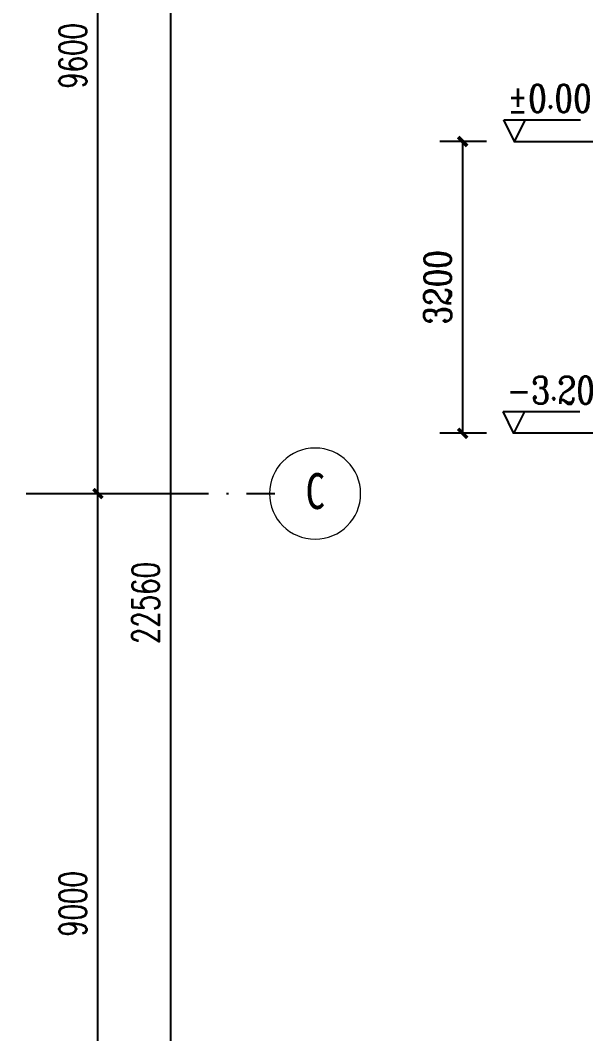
# Model space of a CAD drawing. Extents: x 3213259 to 3716512, y 332899 to 392399.
# Drawn here: x 3415817 to 3422023, y 370121 to 381235 of the extents above; entities that cross this region are included whole.
import ezdxf

# ---------------------------------------------------------------- set-up
doc = ezdxf.new("R2010")
doc.units = 0
doc.header["$LTSCALE"] = 1000
doc.header["$MEASUREMENT"] = 0
doc.linetypes.add('DOTE', pattern=[2.42, 2, -0.2, 0.02, -0.2])
for name, color, linetype in [('AXIS', 3, 'Continuous'), ('DIM_ELEV', 3, 'Continuous'), ('DOTE', 1, 'DOTE'), ('一次电缆', 7, 'Continuous'), ('电气提资', 6, 'Continuous')]:
    doc.layers.add(name, color=color, linetype=linetype)
doc.layers.add('S-GRID-IDEN', color=7, linetype='Continuous', lineweight=18)
doc.styles.add('_TCH_DIM_T3', font='SIMPLEX.shx', dxfattribs={"width": 0.705882, "bigfont": 'GBCBIG'})
doc.styles.add('HZ', font='complex8.shx', dxfattribs={"width": 0.8, "bigfont": 'hztxt.shx'})
doc.styles.add('sepd_yb2', font='sepd_gbe.shx', dxfattribs={"width": 0.8, "bigfont": 'sepd_gbc.shx'})
doc.dimstyles.new('_TCH_ARCH&&100', dxfattribs={"dimtxt": 297.5, "dimasz": 100, "dimexe": 250, "dimexo": 300, "dimgap": 126.25, "dimtad": 1, "dimdec": 0, "dimzin": 0, "dimdsep": 46, "dimtxsty": '_TCH_DIM_T3', "dimblk": 'ARCHTICK', "dimcen": 0.09, "dimclrt": 7, "dimazin": 2, "dimtfac": 1, "dimtdec": 0, "dimtix": 1, "dimtmove": 2, "dimatfit": 3, "dimfxl": 1, "dimtolj": 1, "dimtzin": 0, "dimarcsym": 0})

# ---------------------------------------------------------------- blocks, each defined once
blk = doc.blocks.new('_ArchTick')
at = {"color": 0, "linetype": 'ByBlock', "const_width": 0.4}
blk.add_lwpolyline([(-0.5, -0.5), (0.5, 0.5)], dxfattribs=at)
blk = doc.blocks.new('*D174')
at = {"layer": 'AXIS', "color": 0, "lineweight": -2}
for p, q in [((3420934, 379906), (3420422, 379906)), ((3420672, 379906), (3420672, 376706)), ((3420934, 376706), (3420422, 376706))]:
    blk.add_line(p, q, dxfattribs=at)
at = {"layer": 'Defpoints', "color": 0}
for p in [(3421234, 379906), (3420672, 376706), (3421234, 376706)]:
    blk.add_point(p, dxfattribs=at)
at = {"layer": 'AXIS', "color": 0, "lineweight": -2, "xscale": 100, "yscale": 100, "zscale": 100}
for p, rotation in [((3420672, 379906), 90), ((3420672, 376706), 270)]:
    blk.add_blockref('_ArchTick', p, dxfattribs=dict(at, rotation=rotation))
at = {"layer": 'AXIS', "color": 7, "insert": (3420397, 378306), "char_height": 297.5, "attachment_point": 5, "rotation": 90, "style": 'HZ'}
blk.add_mtext('\\A1;3200', dxfattribs=at)
blk = doc.blocks.new('*D195')
at = {"layer": 'AXIS', "color": 0, "lineweight": -2}
for p, q in [((3416476, 376044), (3416919, 376044)), ((3416669, 367044), (3416669, 376044)), ((3416476, 367044), (3416919, 367044))]:
    blk.add_line(p, q, dxfattribs=at)
at = {"layer": 'Defpoints', "color": 0}
for p in [(3416176, 376044), (3416669, 376044), (3416176, 367044)]:
    blk.add_point(p, dxfattribs=at)
at = {"layer": 'AXIS', "color": 0, "lineweight": -2, "xscale": 100, "yscale": 100, "zscale": 100}
for p, rotation in [((3416669, 376044), 89.99873646947394), ((3416669, 367044), 269.998736469474)]:
    blk.add_blockref('_ArchTick', p, dxfattribs=dict(at, rotation=rotation))
at = {"layer": 'AXIS', "color": 7, "insert": (3416394, 371544), "char_height": 297.5, "attachment_point": 5, "rotation": 89.9987, "style": '_TCH_DIM_T3'}
blk.add_mtext('\\A1;9000', dxfattribs=at)
blk = doc.blocks.new('*D194')
at = {"layer": 'AXIS', "color": 0, "lineweight": -2}
for p, q in [((3416476, 385644), (3416919, 385644)), ((3416669, 376044), (3416669, 385644)), ((3416476, 376044), (3416919, 376044))]:
    blk.add_line(p, q, dxfattribs=at)
at = {"layer": 'Defpoints', "color": 0}
for p in [(3416176, 385644), (3416669, 385644), (3416176, 376044)]:
    blk.add_point(p, dxfattribs=at)
at = {"layer": 'AXIS', "color": 0, "lineweight": -2, "xscale": 100, "yscale": 100, "zscale": 100}
for p, rotation in [((3416669, 385644), 89.99873646947769), ((3416669, 376044), 269.9987364694777)]:
    blk.add_blockref('_ArchTick', p, dxfattribs=dict(at, rotation=rotation))
at = {"layer": 'AXIS', "color": 7, "insert": (3416394, 380844), "char_height": 297.5, "attachment_point": 5, "rotation": 89.9987, "style": '_TCH_DIM_T3'}
blk.add_mtext('\\A1;9600', dxfattribs=at)
blk = doc.blocks.new('*D191')
at = {"layer": 'AXIS', "color": 0, "lineweight": -2}
for p, q in [((3416363, 386124), (3417719, 386124)), ((3417469, 363564), (3417469, 386124)), ((3416363, 363564), (3417719, 363564))]:
    blk.add_line(p, q, dxfattribs=at)
at = {"layer": 'Defpoints', "color": 0}
for p in [(3416063, 386124), (3417469, 386124), (3416063, 363564)]:
    blk.add_point(p, dxfattribs=at)
at = {"layer": 'AXIS', "color": 0, "lineweight": -2, "xscale": 100, "yscale": 100, "zscale": 100}
for p, rotation in [((3417469, 386124), 90.00000000037134), ((3417469, 363564), 270.0000000003714)]:
    blk.add_blockref('_ArchTick', p, dxfattribs=dict(at, rotation=rotation))
at = {"layer": 'AXIS', "color": 7, "insert": (3417194, 374844), "char_height": 297.5, "attachment_point": 5, "rotation": 90, "style": '_TCH_DIM_T3'}
blk.add_mtext('\\A1;22560', dxfattribs=at)
blk = doc.blocks.new('轴网 - M_轴线标头 - 圆-208176--3_200m层平面图')
at = {"layer": 'S-GRID-IDEN'}
blk.add_circle((0, 0), 5, dxfattribs=at)

msp = doc.modelspace()

# ---------------------------------------------------------------- linework, layer by layer
at = {"layer": 'DIM_ELEV'}
for p, q in [((3421241.567, 379904.477), (3421122.391, 380144.477)), ((3421122.391, 380144.477), (3421963.934, 380144.477)), ((3421241.567, 379904.477), (3421360.742, 380144.477)), ((3421235.067, 376704.477), (3421115.891, 376944.477)), ((3421115.891, 376944.477), (3421957.434, 376944.477)), ((3421235.067, 376704.477), (3421354.242, 376944.477))]:
    msp.add_line(p, q, dxfattribs=at)
at = {"layer": 'DOTE', "color": 8}
msp.add_line((3362641.302, 376043.835), (3418608.815, 376043.835), dxfattribs=at)
at = {"layer": '一次电缆'}
for p, q in [((3421234.25, 379906.122), (3424859.473, 379906.122)), ((3424859.473, 376706.122), (3421227.75, 376706.122))]:
    msp.add_line(p, q, dxfattribs=at)

# ---------------------------------------------------------------- block references
at = {"layer": 'S-GRID-IDEN', "xscale": -99.99999999999993, "yscale": 99.99999999999993, "zscale": 99.99999999999993, "rotation": 90.00000000000054}
msp.add_blockref('轴网 - M_轴线标头 - 圆-208176--3_200m层平面图', (3419052.554, 376043.862), dxfattribs=at)

# ---------------------------------------------------------------- texts
at = {"layer": 'S-GRID-IDEN', "lineweight": 15, "insert": (3419055.134, 376268.561), "char_height": 393.18182, "width": 347.94292, "attachment_point": 2, "line_spacing_factor": 0.887216, "style": 'sepd_yb2'}
msp.add_mtext('{\\fSimHei|b0|i0|c134|p49;C}', dxfattribs=at)
at = {"layer": '电气提资', "color": 0, "style": 'HZ', "width": 0.8}
for s, p in [('%%P0.000', (3421163.567, 380228.477)), ('-3.200', (3421157.067, 377028.477))]:
    msp.add_text(s, height=300, dxfattribs=at).set_placement(p)

# ---------------------------------------------------------------- dimensions: what is measured, and where the dimension line sits
at = {"layer": 'AXIS', "color": 3}
for p1, p2, distance, picture, middle in [((3416063.378, 363563.829), (3416063.378, 386123.829), -1405.985, '*D191', (3417194.363, 374843.829)), ((3416175.93, 376043.86), (3416176.141, 385643.848), -493.211, '*D194', (3416394.246, 380843.849)), ((3416175.731, 367043.859), (3416175.93, 376043.86), -493.211, '*D195', (3416394.041, 371543.854))]:
    dim = msp.add_aligned_dim(p1=p1, p2=p2, distance=distance, dimstyle='_TCH_ARCH&&100', dxfattribs=at)
    dim.commit()
    dim.dimension.update_dxf_attribs({"geometry": picture, "text_midpoint": middle})
at = {"layer": 'AXIS'}
dim = msp.add_linear_dim(base=(3420671.75, 376706.122), p1=(3421234.25, 379906.122), p2=(3421234.25, 376706.122), angle=90, dimstyle='_TCH_ARCH&&100', override={"dimtxsty": 'HZ'}, dxfattribs=at)
dim.commit()
dim.dimension.update_dxf_attribs({"geometry": '*D174', "text_midpoint": (3420396.75, 378306.122)})

doc.saveas('drawing.dxf')
